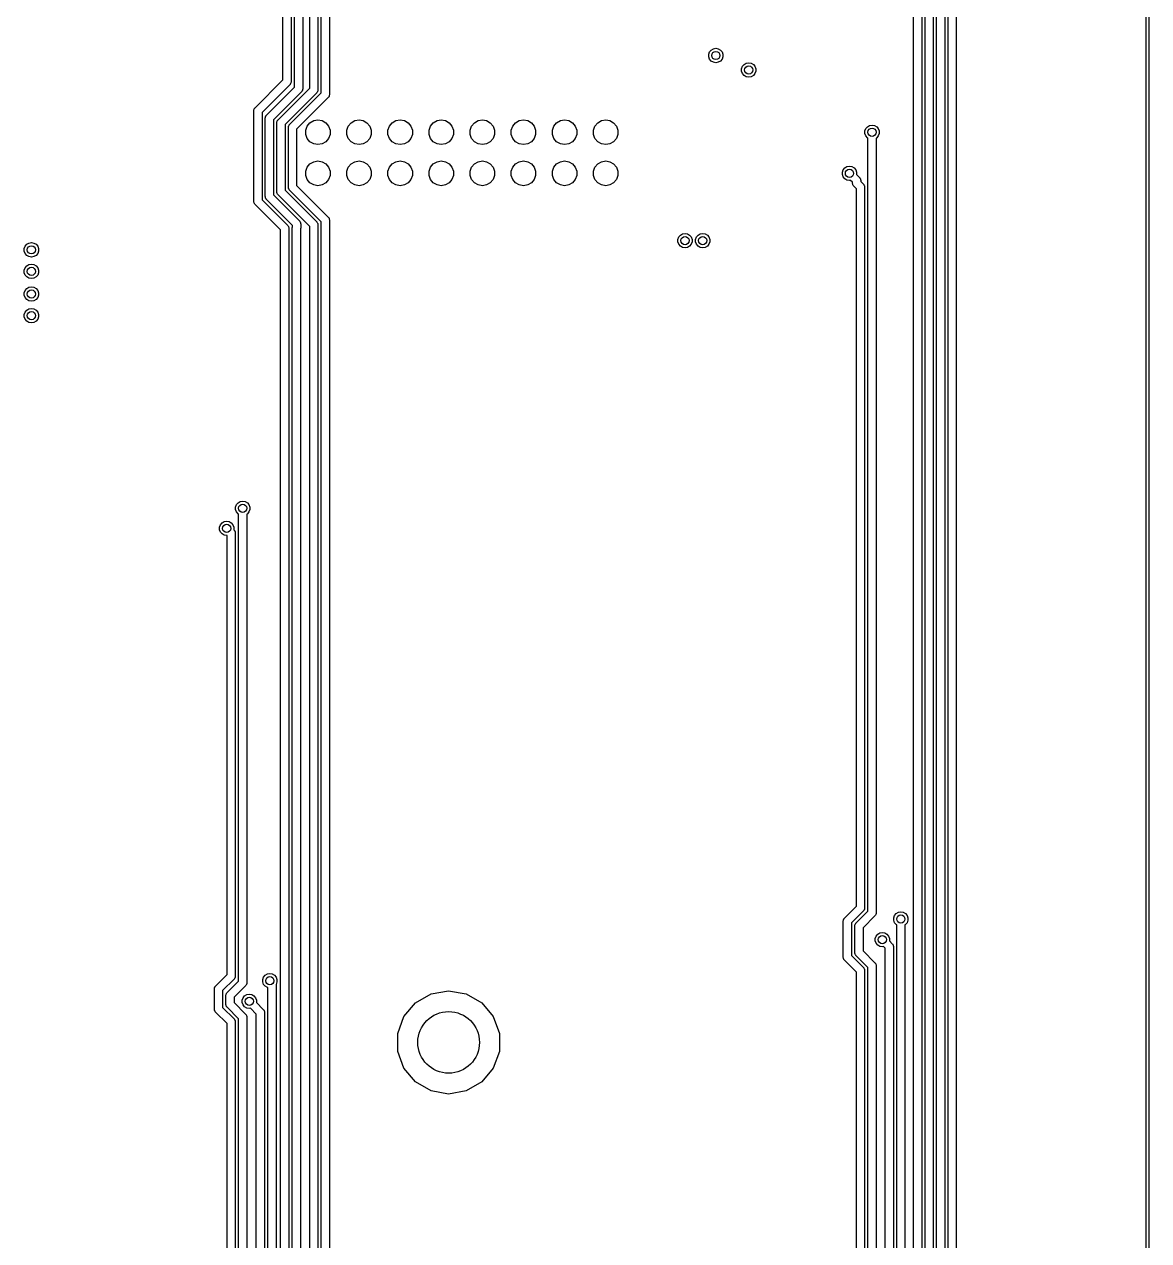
# Model space of a CAD drawing. Extents: x 25 to 346, y -457 to -16.
# Drawn here: x 276 to 345.5, y -164.6 to -89.5 of the extents above; entities that cross this region are included whole.
import ezdxf

# ---------------------------------------------------------------- set-up
doc = ezdxf.new("R2010")
doc.units = 0
doc.header["$MEASUREMENT"] = 0
doc.layers.add('BLACK', color=7, linetype='CONTINUOUS')

msp = doc.modelspace()

# ---------------------------------------------------------------- linework, layer by layer
at = {"layer": 'Black'}
for p, q in [((345.515, -16.51), (345.515, -456.565)), ((345.365, -456.49), (345.365, -16.585)), ((331.699, -326.555), (331.699, -20.9983)), ((332.207, -20.9983), (332.207, -326.45)), ((330.987, -294.386), (330.987, -24.0066)), ((331.495, -23.9014), (331.495, -294.386)), ((292.735, -93.3872), (292.735, -46.0808)), ((293.243, -46.0808), (293.243, -93.4924)), ((292.024, -92.935), (292.024, -50.7782)), ((292.532, -50.673), (292.532, -93.0402)), ((332.41, -289.052), (332.41, -55.626)), ((332.918, -55.626), (332.918, -289.052)), ((333.121, -322.897), (333.121, -56.388)), ((333.629, -56.4932), (333.629, -322.792)), ((293.675, -93.4532), (293.675, -59.055)), ((294.183, -59.055), (294.183, -93.5584)), ((294.386, -93.7478), (294.386, -59.055)), ((294.894, -59.1602), (294.894, -93.853)), ((318.331, -91.3625), (318.384, -91.2169)), ((318.331, -91.5175), (318.331, -91.3625)), ((318.384, -91.6631), (318.331, -91.5175)), ((318.384, -91.2169), (318.483, -91.0982)), ((318.483, -91.7818), (318.384, -91.6631)), ((318.483, -91.0982), (318.617, -91.0207)), ((318.617, -91.0207), (318.77, -90.9938)), ((318.77, -90.9938), (318.923, -91.0207)), ((318.923, -91.0207), (319.057, -91.0982)), ((319.057, -91.0982), (319.156, -91.2169)), ((319.156, -91.6631), (319.057, -91.7818)), ((319.156, -91.2169), (319.209, -91.3625)), ((319.209, -91.5175), (319.156, -91.6631)), ((319.209, -91.3625), (319.209, -91.5175)), ((318.617, -91.8593), (318.483, -91.7818)), ((318.77, -91.8862), (318.617, -91.8593)), ((318.923, -91.8593), (318.77, -91.8862)), ((319.057, -91.7818), (318.923, -91.8593)), ((320.363, -92.2515), (320.416, -92.1059)), ((320.363, -92.4065), (320.363, -92.2515)), ((320.416, -92.5521), (320.363, -92.4065)), ((320.416, -92.1059), (320.515, -91.9872)), ((320.515, -91.9872), (320.649, -91.9097)), ((320.649, -91.9097), (320.802, -91.8828)), ((320.802, -91.8828), (320.955, -91.9097)), ((320.955, -91.9097), (321.089, -91.9872)), ((321.089, -91.9872), (321.188, -92.1059)), ((321.188, -92.1059), (321.241, -92.2515)), ((321.241, -92.4065), (321.188, -92.5521)), ((321.241, -92.2515), (321.241, -92.4065)), ((290.295, -94.664), (292.024, -92.935)), ((292.508, -93.1476), (292.489, -93.1747)), ((292.511, -93.1368), (292.508, -93.1476)), ((292.516, -93.1271), (292.511, -93.1368)), ((292.522, -93.0944), (292.516, -93.1271)), ((292.531, -93.0623), (292.522, -93.0944)), ((292.532, -93.0402), (292.53, -93.0512)), ((292.53, -93.0512), (292.531, -93.0623)), ((320.515, -92.6708), (320.416, -92.5521)), ((320.649, -92.7483), (320.515, -92.6708)), ((320.802, -92.7752), (320.649, -92.7483)), ((320.955, -92.7483), (320.802, -92.7752)), ((321.089, -92.6708), (320.955, -92.7483)), ((321.188, -92.5521), (321.089, -92.6708)), ((292.457, -93.2198), (290.728, -94.9488)), ((291.006, -95.1162), (292.735, -93.3872)), ((293.169, -93.672), (291.44, -95.401)), ((291.717, -95.4108), (293.675, -93.4532)), ((294.108, -93.738), (292.151, -95.6956)), ((292.428, -95.7054), (294.386, -93.7478)), ((292.464, -93.2107), (292.457, -93.2198)), ((292.472, -93.2035), (292.464, -93.2107)), ((292.489, -93.1747), (292.472, -93.2035)), ((293.175, -93.6628), (293.169, -93.672)), ((293.184, -93.6557), (293.175, -93.6628)), ((293.2, -93.6269), (293.184, -93.6557)), ((293.219, -93.5997), (293.2, -93.6269)), ((293.222, -93.5889), (293.219, -93.5997)), ((293.228, -93.5793), (293.222, -93.5889)), ((293.233, -93.5466), (293.228, -93.5793)), ((293.242, -93.5145), (293.233, -93.5466)), ((293.243, -93.4924), (293.241, -93.5034)), ((293.241, -93.5034), (293.242, -93.5145)), ((294.115, -93.7289), (294.108, -93.738)), ((294.123, -93.7217), (294.115, -93.7289)), ((294.14, -93.6929), (294.123, -93.7217)), ((294.159, -93.6658), (294.14, -93.6929)), ((294.162, -93.655), (294.159, -93.6658)), ((294.167, -93.6453), (294.162, -93.655)), ((294.173, -93.6126), (294.167, -93.6453)), ((294.182, -93.5805), (294.173, -93.6126)), ((294.183, -93.5584), (294.181, -93.5694)), ((294.181, -93.5694), (294.182, -93.5805)), ((294.884, -93.9072), (294.879, -93.9399)), ((294.893, -93.8751), (294.884, -93.9072)), ((294.894, -93.853), (294.892, -93.864)), ((294.892, -93.864), (294.893, -93.8751)), ((290.288, -94.6732), (290.295, -94.664)), ((294.82, -94.0326), (292.862, -95.9902)), ((294.826, -94.0235), (294.82, -94.0326)), ((294.835, -94.0163), (294.826, -94.0235)), ((294.851, -93.9875), (294.835, -94.0163)), ((294.87, -93.9603), (294.851, -93.9875)), ((294.873, -93.9496), (294.87, -93.9603)), ((294.879, -93.9399), (294.873, -93.9496)), ((290.22, -94.8436), (290.222, -94.8326)), ((290.22, -100.452), (290.22, -94.8436)), ((290.221, -94.8215), (290.23, -94.7894)), ((290.222, -94.8326), (290.221, -94.8215)), ((290.23, -94.7894), (290.236, -94.7568)), ((290.236, -94.7568), (290.241, -94.7471)), ((290.241, -94.7471), (290.244, -94.7363)), ((290.244, -94.7363), (290.263, -94.7091)), ((290.263, -94.7091), (290.28, -94.6804)), ((290.28, -94.6804), (290.288, -94.6732)), ((290.728, -94.9488), (290.728, -100.347)), ((290.932, -95.2958), (290.934, -95.2848)), ((290.932, -100.157), (290.932, -95.2958)), ((290.933, -95.2737), (290.941, -95.2416)), ((290.934, -95.2848), (290.933, -95.2737)), ((290.941, -95.2416), (290.947, -95.2089)), ((290.947, -95.2089), (290.952, -95.1993)), ((290.952, -95.1993), (290.955, -95.1885)), ((290.955, -95.1885), (290.974, -95.1613)), ((290.974, -95.1613), (290.991, -95.1325)), ((290.991, -95.1325), (291, -95.1254)), ((291, -95.1254), (291.006, -95.1162)), ((291.44, -95.401), (291.44, -100.052)), ((291.702, -95.4271), (291.711, -95.42)), ((291.711, -95.42), (291.717, -95.4108)), ((293.921, -95.4583), (294.183, -95.4122)), ((294.183, -95.4122), (294.444, -95.4583)), ((296.461, -95.4583), (296.723, -95.4122)), ((296.723, -95.4122), (296.984, -95.4583)), ((299.001, -95.4583), (299.263, -95.4122)), ((299.263, -95.4122), (299.524, -95.4583)), ((301.541, -95.4583), (301.803, -95.4122)), ((301.803, -95.4122), (302.064, -95.4583)), ((304.081, -95.4583), (304.343, -95.4122)), ((304.343, -95.4122), (304.604, -95.4583)), ((306.621, -95.4583), (306.883, -95.4122)), ((306.883, -95.4122), (307.144, -95.4583)), ((309.161, -95.4583), (309.423, -95.4122)), ((309.423, -95.4122), (309.684, -95.4583)), ((311.701, -95.4583), (311.963, -95.4122)), ((311.963, -95.4122), (312.224, -95.4583)), ((291.643, -95.5904), (291.645, -95.5794)), ((291.643, -99.8626), (291.643, -95.5904)), ((291.644, -95.5683), (291.652, -95.5362)), ((291.645, -95.5794), (291.644, -95.5683)), ((291.652, -95.5362), (291.658, -95.5035)), ((291.658, -95.5035), (291.664, -95.4939)), ((291.664, -95.4939), (291.667, -95.4831)), ((291.667, -95.4831), (291.686, -95.4559)), ((291.686, -95.4559), (291.702, -95.4271)), ((292.151, -95.6956), (292.151, -99.7574)), ((292.354, -95.885), (292.356, -95.874)), ((292.354, -99.568), (292.354, -95.885)), ((292.355, -95.8629), (292.364, -95.8308)), ((292.356, -95.874), (292.355, -95.8629)), ((292.364, -95.8308), (292.369, -95.7981)), ((292.369, -95.7981), (292.375, -95.7884)), ((292.375, -95.7884), (292.378, -95.7777)), ((292.378, -95.7777), (292.397, -95.7505)), ((292.397, -95.7505), (292.413, -95.7217)), ((292.413, -95.7217), (292.422, -95.7145)), ((292.422, -95.7145), (292.428, -95.7054)), ((292.862, -95.9902), (292.862, -99.4628)), ((293.43, -96.0443), (293.52, -95.7946)), ((293.43, -96.3099), (293.43, -96.0443)), ((293.52, -95.7946), (293.691, -95.5911)), ((293.691, -95.5911), (293.921, -95.4583)), ((294.444, -95.4583), (294.674, -95.5911)), ((294.674, -95.5911), (294.845, -95.7946)), ((294.845, -95.7946), (294.936, -96.0443)), ((294.936, -96.0443), (294.936, -96.3099)), ((295.97, -96.0443), (296.06, -95.7946)), ((295.97, -96.3099), (295.97, -96.0443)), ((296.06, -95.7946), (296.231, -95.5911)), ((296.231, -95.5911), (296.461, -95.4583)), ((296.984, -95.4583), (297.214, -95.5911)), ((297.214, -95.5911), (297.385, -95.7946)), ((297.385, -95.7946), (297.476, -96.0443)), ((297.476, -96.0443), (297.476, -96.3099)), ((298.51, -96.0443), (298.6, -95.7946)), ((298.51, -96.3099), (298.51, -96.0443)), ((298.6, -95.7946), (298.771, -95.5911)), ((298.771, -95.5911), (299.001, -95.4583)), ((299.524, -95.4583), (299.754, -95.5911)), ((299.754, -95.5911), (299.925, -95.7946)), ((299.925, -95.7946), (300.016, -96.0443)), ((300.016, -96.0443), (300.016, -96.3099)), ((301.05, -96.0443), (301.14, -95.7946)), ((301.05, -96.3099), (301.05, -96.0443)), ((301.14, -95.7946), (301.311, -95.5911)), ((301.311, -95.5911), (301.541, -95.4583)), ((302.064, -95.4583), (302.294, -95.5911)), ((302.294, -95.5911), (302.465, -95.7946)), ((302.465, -95.7946), (302.556, -96.0443)), ((302.556, -96.0443), (302.556, -96.3099)), ((303.59, -96.0443), (303.68, -95.7946)), ((303.59, -96.3099), (303.59, -96.0443)), ((303.68, -95.7946), (303.851, -95.5911)), ((303.851, -95.5911), (304.081, -95.4583)), ((304.604, -95.4583), (304.834, -95.5911)), ((304.834, -95.5911), (305.005, -95.7946)), ((305.005, -95.7946), (305.096, -96.0443)), ((305.096, -96.0443), (305.096, -96.3099)), ((306.13, -96.0443), (306.22, -95.7946)), ((306.13, -96.3099), (306.13, -96.0443)), ((306.22, -95.7946), (306.391, -95.5911)), ((306.391, -95.5911), (306.621, -95.4583)), ((307.144, -95.4583), (307.374, -95.5911)), ((307.374, -95.5911), (307.545, -95.7946)), ((307.545, -95.7946), (307.636, -96.0443)), ((307.636, -96.0443), (307.636, -96.3099)), ((308.67, -96.0443), (308.76, -95.7946)), ((308.67, -96.3099), (308.67, -96.0443)), ((308.76, -95.7946), (308.931, -95.5911)), ((308.931, -95.5911), (309.161, -95.4583)), ((309.684, -95.4583), (309.914, -95.5911)), ((309.914, -95.5911), (310.085, -95.7946)), ((310.085, -95.7946), (310.176, -96.0443)), ((310.176, -96.0443), (310.176, -96.3099)), ((311.21, -96.0443), (311.3, -95.7946)), ((311.21, -96.3099), (311.21, -96.0443)), ((311.3, -95.7946), (311.471, -95.5911)), ((311.471, -95.5911), (311.701, -95.4583)), ((312.224, -95.4583), (312.454, -95.5911)), ((312.454, -95.5911), (312.625, -95.7946)), ((312.625, -95.7946), (312.716, -96.0443)), ((312.716, -96.0443), (312.716, -96.3099)), ((327.983, -96.0996), (328.036, -95.954)), ((327.983, -96.2546), (327.983, -96.0996)), ((328.036, -95.954), (328.135, -95.8353)), ((328.135, -95.8353), (328.269, -95.7578)), ((328.269, -95.7578), (328.422, -95.7309)), ((328.422, -95.7309), (328.575, -95.7578)), ((328.575, -95.7578), (328.709, -95.8353)), ((328.709, -95.8353), (328.808, -95.954)), ((328.808, -95.954), (328.861, -96.0996)), ((328.861, -96.0996), (328.861, -96.2546)), ((293.52, -96.5596), (293.43, -96.3099)), ((293.691, -96.7631), (293.52, -96.5596)), ((293.921, -96.8959), (293.691, -96.7631)), ((294.183, -96.942), (293.921, -96.8959)), ((294.444, -96.8959), (294.183, -96.942)), ((294.674, -96.7631), (294.444, -96.8959)), ((294.845, -96.5596), (294.674, -96.7631)), ((294.936, -96.3099), (294.845, -96.5596)), ((296.06, -96.5596), (295.97, -96.3099)), ((296.231, -96.7631), (296.06, -96.5596)), ((296.461, -96.8959), (296.231, -96.7631)), ((296.723, -96.942), (296.461, -96.8959)), ((296.984, -96.8959), (296.723, -96.942)), ((297.214, -96.7631), (296.984, -96.8959)), ((297.385, -96.5596), (297.214, -96.7631)), ((297.476, -96.3099), (297.385, -96.5596)), ((298.6, -96.5596), (298.51, -96.3099)), ((298.771, -96.7631), (298.6, -96.5596)), ((299.001, -96.8959), (298.771, -96.7631)), ((299.263, -96.942), (299.001, -96.8959)), ((299.524, -96.8959), (299.263, -96.942)), ((299.754, -96.7631), (299.524, -96.8959)), ((299.925, -96.5596), (299.754, -96.7631)), ((300.016, -96.3099), (299.925, -96.5596)), ((301.14, -96.5596), (301.05, -96.3099)), ((301.311, -96.7631), (301.14, -96.5596)), ((301.541, -96.8959), (301.311, -96.7631)), ((301.803, -96.942), (301.541, -96.8959)), ((302.064, -96.8959), (301.803, -96.942)), ((302.294, -96.7631), (302.064, -96.8959)), ((302.465, -96.5596), (302.294, -96.7631)), ((302.556, -96.3099), (302.465, -96.5596)), ((303.68, -96.5596), (303.59, -96.3099)), ((303.851, -96.7631), (303.68, -96.5596)), ((304.081, -96.8959), (303.851, -96.7631)), ((304.343, -96.942), (304.081, -96.8959)), ((304.604, -96.8959), (304.343, -96.942)), ((304.834, -96.7631), (304.604, -96.8959)), ((305.005, -96.5596), (304.834, -96.7631)), ((305.096, -96.3099), (305.005, -96.5596)), ((306.22, -96.5596), (306.13, -96.3099)), ((306.391, -96.7631), (306.22, -96.5596)), ((306.621, -96.8959), (306.391, -96.7631)), ((306.883, -96.942), (306.621, -96.8959)), ((307.144, -96.8959), (306.883, -96.942)), ((307.374, -96.7631), (307.144, -96.8959)), ((307.545, -96.5596), (307.374, -96.7631)), ((307.636, -96.3099), (307.545, -96.5596)), ((308.76, -96.5596), (308.67, -96.3099)), ((308.931, -96.7631), (308.76, -96.5596)), ((309.161, -96.8959), (308.931, -96.7631)), ((309.423, -96.942), (309.161, -96.8959)), ((309.684, -96.8959), (309.423, -96.942)), ((309.914, -96.7631), (309.684, -96.8959)), ((310.085, -96.5596), (309.914, -96.7631)), ((310.176, -96.3099), (310.085, -96.5596)), ((311.3, -96.5596), (311.21, -96.3099)), ((311.471, -96.7631), (311.3, -96.5596)), ((311.701, -96.8959), (311.471, -96.7631)), ((311.963, -96.942), (311.701, -96.8959)), ((312.224, -96.8959), (311.963, -96.942)), ((312.454, -96.7631), (312.224, -96.8959)), ((312.625, -96.5596), (312.454, -96.7631)), ((312.716, -96.3099), (312.625, -96.5596)), ((328.036, -96.4002), (327.983, -96.2546)), ((328.135, -96.5189), (328.036, -96.4002)), ((328.168, -96.5379), (328.135, -96.5189)), ((328.168, -144.294), (328.168, -96.5379)), ((328.709, -96.5189), (328.676, -96.5379)), ((328.676, -96.5379), (328.676, -144.399)), ((328.808, -96.4002), (328.709, -96.5189)), ((328.861, -96.2546), (328.808, -96.4002)), ((293.43, -98.5843), (293.52, -98.3346)), ((293.52, -98.3346), (293.691, -98.1311)), ((293.691, -98.1311), (293.921, -97.9983)), ((293.921, -97.9983), (294.183, -97.9522)), ((294.183, -97.9522), (294.444, -97.9983)), ((294.444, -97.9983), (294.674, -98.1311)), ((294.674, -98.1311), (294.845, -98.3346)), ((294.845, -98.3346), (294.936, -98.5843)), ((295.97, -98.5843), (296.06, -98.3346)), ((296.06, -98.3346), (296.231, -98.1311)), ((296.231, -98.1311), (296.461, -97.9983)), ((296.461, -97.9983), (296.723, -97.9522)), ((296.723, -97.9522), (296.984, -97.9983)), ((296.984, -97.9983), (297.214, -98.1311)), ((297.214, -98.1311), (297.385, -98.3346)), ((297.385, -98.3346), (297.476, -98.5843)), ((298.51, -98.5843), (298.6, -98.3346)), ((298.6, -98.3346), (298.771, -98.1311)), ((298.771, -98.1311), (299.001, -97.9983)), ((299.001, -97.9983), (299.263, -97.9522)), ((299.263, -97.9522), (299.524, -97.9983)), ((299.524, -97.9983), (299.754, -98.1311)), ((299.754, -98.1311), (299.925, -98.3346)), ((299.925, -98.3346), (300.016, -98.5843)), ((301.05, -98.5843), (301.14, -98.3346)), ((301.14, -98.3346), (301.311, -98.1311)), ((301.311, -98.1311), (301.541, -97.9983)), ((301.541, -97.9983), (301.803, -97.9522)), ((301.803, -97.9522), (302.064, -97.9983)), ((302.064, -97.9983), (302.294, -98.1311)), ((302.294, -98.1311), (302.465, -98.3346)), ((302.465, -98.3346), (302.556, -98.5843)), ((303.59, -98.5843), (303.68, -98.3346)), ((303.68, -98.3346), (303.851, -98.1311)), ((303.851, -98.1311), (304.081, -97.9983)), ((304.081, -97.9983), (304.343, -97.9522)), ((304.343, -97.9522), (304.604, -97.9983)), ((304.604, -97.9983), (304.834, -98.1311)), ((304.834, -98.1311), (305.005, -98.3346)), ((305.005, -98.3346), (305.096, -98.5843)), ((306.13, -98.5843), (306.22, -98.3346)), ((306.22, -98.3346), (306.391, -98.1311)), ((306.391, -98.1311), (306.621, -97.9983)), ((306.621, -97.9983), (306.883, -97.9522)), ((306.883, -97.9522), (307.144, -97.9983)), ((307.144, -97.9983), (307.374, -98.1311)), ((307.374, -98.1311), (307.545, -98.3346)), ((307.545, -98.3346), (307.636, -98.5843)), ((308.67, -98.5843), (308.76, -98.3346)), ((308.76, -98.3346), (308.931, -98.1311)), ((308.931, -98.1311), (309.161, -97.9983)), ((309.161, -97.9983), (309.423, -97.9522)), ((309.423, -97.9522), (309.684, -97.9983)), ((309.684, -97.9983), (309.914, -98.1311)), ((309.914, -98.1311), (310.085, -98.3346)), ((310.085, -98.3346), (310.176, -98.5843)), ((311.21, -98.5843), (311.3, -98.3346)), ((311.3, -98.3346), (311.471, -98.1311)), ((311.471, -98.1311), (311.701, -97.9983)), ((311.701, -97.9983), (311.963, -97.9522)), ((311.963, -97.9522), (312.224, -97.9983)), ((312.224, -97.9983), (312.454, -98.1311)), ((312.454, -98.1311), (312.625, -98.3346)), ((312.625, -98.3346), (312.716, -98.5843)), ((326.639, -98.494), (326.738, -98.3753)), ((326.738, -98.3753), (326.872, -98.2978)), ((326.872, -98.2978), (327.025, -98.2709)), ((327.025, -98.2709), (327.178, -98.2978)), ((327.178, -98.2978), (327.312, -98.3753)), ((327.312, -98.3753), (327.411, -98.494)), ((293.43, -98.8499), (293.43, -98.5843)), ((293.52, -99.0996), (293.43, -98.8499)), ((293.691, -99.3031), (293.52, -99.0996)), ((294.845, -99.0996), (294.674, -99.3031)), ((294.936, -98.8499), (294.845, -99.0996)), ((294.936, -98.5843), (294.936, -98.8499)), ((295.97, -98.8499), (295.97, -98.5843)), ((296.06, -99.0996), (295.97, -98.8499)), ((296.231, -99.3031), (296.06, -99.0996)), ((297.385, -99.0996), (297.214, -99.3031)), ((297.476, -98.8499), (297.385, -99.0996)), ((297.476, -98.5843), (297.476, -98.8499)), ((298.51, -98.8499), (298.51, -98.5843)), ((298.6, -99.0996), (298.51, -98.8499)), ((298.771, -99.3031), (298.6, -99.0996)), ((299.925, -99.0996), (299.754, -99.3031)), ((300.016, -98.8499), (299.925, -99.0996)), ((300.016, -98.5843), (300.016, -98.8499)), ((301.05, -98.8499), (301.05, -98.5843)), ((301.14, -99.0996), (301.05, -98.8499)), ((301.311, -99.3031), (301.14, -99.0996)), ((302.465, -99.0996), (302.294, -99.3031)), ((302.556, -98.8499), (302.465, -99.0996)), ((302.556, -98.5843), (302.556, -98.8499)), ((303.59, -98.8499), (303.59, -98.5843)), ((303.68, -99.0996), (303.59, -98.8499)), ((303.851, -99.3031), (303.68, -99.0996)), ((305.005, -99.0996), (304.834, -99.3031)), ((305.096, -98.8499), (305.005, -99.0996)), ((305.096, -98.5843), (305.096, -98.8499)), ((306.13, -98.8499), (306.13, -98.5843)), ((306.22, -99.0996), (306.13, -98.8499)), ((306.391, -99.3031), (306.22, -99.0996)), ((307.545, -99.0996), (307.374, -99.3031)), ((307.636, -98.8499), (307.545, -99.0996)), ((307.636, -98.5843), (307.636, -98.8499)), ((308.67, -98.8499), (308.67, -98.5843)), ((308.76, -99.0996), (308.67, -98.8499)), ((308.931, -99.3031), (308.76, -99.0996)), ((310.085, -99.0996), (309.914, -99.3031)), ((310.176, -98.8499), (310.085, -99.0996)), ((310.176, -98.5843), (310.176, -98.8499)), ((311.21, -98.8499), (311.21, -98.5843)), ((311.3, -99.0996), (311.21, -98.8499)), ((311.471, -99.3031), (311.3, -99.0996)), ((312.625, -99.0996), (312.454, -99.3031)), ((312.716, -98.8499), (312.625, -99.0996)), ((312.716, -98.5843), (312.716, -98.8499)), ((326.586, -98.6396), (326.639, -98.494)), ((326.586, -98.7946), (326.586, -98.6396)), ((326.639, -98.9402), (326.586, -98.7946)), ((326.738, -99.0589), (326.639, -98.9402)), ((326.872, -99.1364), (326.738, -99.0589)), ((327.025, -99.1633), (326.872, -99.1364)), ((327.099, -99.1503), (327.025, -99.1633)), ((327.215, -99.2668), (327.099, -99.1503)), ((327.411, -98.494), (327.464, -98.6396)), ((327.464, -98.6396), (327.464, -98.7946)), ((327.464, -98.7946), (327.464, -98.7966)), ((327.464, -98.7966), (327.649, -98.982)), ((327.649, -98.982), (327.656, -98.9911)), ((327.656, -98.9911), (327.664, -98.9983)), ((327.664, -98.9983), (327.681, -99.0271)), ((327.681, -99.0271), (327.7, -99.0543)), ((327.7, -99.0543), (327.703, -99.065)), ((327.703, -99.065), (327.708, -99.0747)), ((327.708, -99.0747), (327.714, -99.1074)), ((327.714, -99.1074), (327.723, -99.1395)), ((327.723, -99.1395), (327.722, -99.1506)), ((327.722, -99.1506), (327.723, -99.1616)), ((327.723, -99.1616), (327.723, -99.2215)), ((291.645, -99.8736), (291.643, -99.8626)), ((291.644, -99.8847), (291.645, -99.8736)), ((291.652, -99.9168), (291.644, -99.8847)), ((291.658, -99.9495), (291.652, -99.9168)), ((292.151, -99.7574), (294.108, -101.715)), ((292.356, -99.579), (292.354, -99.568)), ((292.355, -99.5901), (292.356, -99.579)), ((292.364, -99.6222), (292.355, -99.5901)), ((292.369, -99.6549), (292.364, -99.6222)), ((292.375, -99.6646), (292.369, -99.6549)), ((292.378, -99.6753), (292.375, -99.6646)), ((292.397, -99.7025), (292.378, -99.6753)), ((292.413, -99.7313), (292.397, -99.7025)), ((292.422, -99.7385), (292.413, -99.7313)), ((292.428, -99.7476), (292.422, -99.7385)), ((294.386, -101.705), (292.428, -99.7476)), ((292.862, -99.4628), (294.82, -101.42)), ((293.921, -99.4359), (293.691, -99.3031)), ((294.183, -99.482), (293.921, -99.4359)), ((294.444, -99.4359), (294.183, -99.482)), ((294.674, -99.3031), (294.444, -99.4359)), ((296.461, -99.4359), (296.231, -99.3031)), ((296.723, -99.482), (296.461, -99.4359)), ((296.984, -99.4359), (296.723, -99.482)), ((297.214, -99.3031), (296.984, -99.4359)), ((299.001, -99.4359), (298.771, -99.3031)), ((299.263, -99.482), (299.001, -99.4359)), ((299.524, -99.4359), (299.263, -99.482)), ((299.754, -99.3031), (299.524, -99.4359)), ((301.541, -99.4359), (301.311, -99.3031)), ((301.803, -99.482), (301.541, -99.4359)), ((302.064, -99.4359), (301.803, -99.482)), ((302.294, -99.3031), (302.064, -99.4359)), ((304.081, -99.4359), (303.851, -99.3031)), ((304.343, -99.482), (304.081, -99.4359)), ((304.604, -99.4359), (304.343, -99.482)), ((304.834, -99.3031), (304.604, -99.4359)), ((306.621, -99.4359), (306.391, -99.3031)), ((306.883, -99.482), (306.621, -99.4359)), ((307.144, -99.4359), (306.883, -99.482)), ((307.374, -99.3031), (307.144, -99.4359)), ((309.161, -99.4359), (308.931, -99.3031)), ((309.423, -99.482), (309.161, -99.4359)), ((309.684, -99.4359), (309.423, -99.482)), ((309.914, -99.3031), (309.684, -99.4359)), ((311.701, -99.4359), (311.471, -99.3031)), ((311.963, -99.482), (311.701, -99.4359)), ((312.224, -99.4359), (311.963, -99.482)), ((312.454, -99.3031), (312.224, -99.4359)), ((327.215, -99.3267), (327.215, -99.2668)), ((327.217, -99.3377), (327.215, -99.3267)), ((327.216, -99.3488), (327.217, -99.3377)), ((327.225, -99.3809), (327.216, -99.3488)), ((327.231, -99.4136), (327.225, -99.3809)), ((327.236, -99.4233), (327.231, -99.4136)), ((327.239, -99.4341), (327.236, -99.4233)), ((327.258, -99.4612), (327.239, -99.4341)), ((327.275, -99.49), (327.258, -99.4612)), ((327.283, -99.4972), (327.275, -99.49)), ((327.29, -99.5063), (327.283, -99.4972)), ((327.457, -99.6732), (327.29, -99.5063)), ((327.457, -143.989), (327.457, -99.6732)), ((327.723, -99.2215), (327.89, -99.3884)), ((327.89, -99.3884), (327.897, -99.3975)), ((327.897, -99.3975), (327.905, -99.4047)), ((327.905, -99.4047), (327.922, -99.4335)), ((327.922, -99.4335), (327.941, -99.4607)), ((327.941, -99.4607), (327.944, -99.4714)), ((327.944, -99.4714), (327.949, -99.4811)), ((327.949, -99.4811), (327.955, -99.5138)), ((327.955, -99.5138), (327.964, -99.5459)), ((327.964, -99.5459), (327.963, -99.557)), ((327.963, -99.557), (327.965, -99.568)), ((327.965, -99.568), (327.965, -144.094)), ((290.222, -100.463), (290.22, -100.452)), ((290.221, -100.474), (290.222, -100.463)), ((290.23, -100.506), (290.221, -100.474)), ((290.236, -100.539), (290.23, -100.506)), ((290.241, -100.548), (290.236, -100.539)), ((290.244, -100.559), (290.241, -100.548)), ((290.263, -100.586), (290.244, -100.559)), ((290.28, -100.615), (290.263, -100.586)), ((290.288, -100.622), (290.28, -100.615)), ((290.295, -100.631), (290.288, -100.622)), ((291.879, -102.216), (290.295, -100.631)), ((290.728, -100.347), (292.313, -101.931)), ((290.934, -100.168), (290.932, -100.157)), ((290.933, -100.179), (290.934, -100.168)), ((290.941, -100.211), (290.933, -100.179)), ((290.947, -100.244), (290.941, -100.211)), ((290.952, -100.254), (290.947, -100.244)), ((290.955, -100.265), (290.952, -100.254)), ((290.974, -100.292), (290.955, -100.265)), ((290.991, -100.32), (290.974, -100.292)), ((291, -100.328), (290.991, -100.32)), ((291.006, -100.337), (291, -100.328)), ((292.608, -101.939), (291.006, -100.337)), ((291.44, -100.052), (293.042, -101.654)), ((291.664, -99.9591), (291.658, -99.9495)), ((291.667, -99.9699), (291.664, -99.9591)), ((291.686, -99.9971), (291.667, -99.9699)), ((291.702, -100.026), (291.686, -99.9971)), ((291.711, -100.033), (291.702, -100.026)), ((291.717, -100.042), (291.711, -100.033)), ((293.675, -102), (291.717, -100.042)), ((294.82, -101.42), (294.826, -101.43)), ((294.826, -101.43), (294.835, -101.437)), ((292.313, -101.931), (292.319, -101.94)), ((292.319, -101.94), (292.328, -101.947)), ((292.328, -101.947), (292.344, -101.976)), ((292.344, -101.976), (292.363, -102.003)), ((292.363, -102.003), (292.366, -102.014)), ((292.366, -102.014), (292.372, -102.024)), ((292.372, -102.024), (292.377, -102.056)), ((292.377, -102.056), (292.386, -102.088)), ((292.386, -102.088), (292.385, -102.099)), ((292.385, -102.099), (292.387, -102.11)), ((292.387, -102.11), (292.387, -168.76)), ((292.59, -102.126), (292.592, -102.115)), ((292.59, -168.95), (292.59, -102.126)), ((292.591, -102.104), (292.6, -102.072)), ((292.592, -102.115), (292.591, -102.104)), ((292.6, -102.072), (292.606, -102.039)), ((292.606, -102.039), (292.608, -102.035)), ((292.608, -102.035), (292.608, -101.939)), ((293.042, -101.654), (293.048, -101.663)), ((293.048, -101.663), (293.057, -101.67)), ((293.057, -101.67), (293.073, -101.699)), ((293.073, -101.699), (293.092, -101.726)), ((293.092, -101.726), (293.095, -101.737)), ((293.095, -101.737), (293.101, -101.747)), ((293.101, -101.747), (293.106, -101.779)), ((293.106, -102.162), (293.101, -102.195)), ((293.106, -101.779), (293.115, -101.811)), ((293.115, -102.13), (293.106, -102.162)), ((293.115, -101.811), (293.114, -101.823)), ((293.114, -101.823), (293.116, -101.834)), ((293.116, -102.108), (293.114, -102.119)), ((293.114, -102.119), (293.115, -102.13)), ((293.116, -101.834), (293.116, -102.108)), ((293.675, -169.055), (293.675, -102)), ((294.108, -101.715), (294.115, -101.724)), ((294.115, -101.724), (294.123, -101.731)), ((294.123, -101.731), (294.14, -101.76)), ((294.14, -101.76), (294.159, -101.787)), ((294.159, -101.787), (294.162, -101.798)), ((294.162, -101.798), (294.167, -101.808)), ((294.167, -101.808), (294.173, -101.84)), ((294.173, -101.84), (294.182, -101.872)), ((294.182, -101.872), (294.181, -101.884)), ((294.181, -101.884), (294.183, -101.895)), ((294.183, -101.895), (294.183, -169.16)), ((294.386, -169.35), (294.386, -101.705)), ((294.835, -101.437), (294.851, -101.465)), ((294.851, -101.465), (294.87, -101.493)), ((294.87, -101.493), (294.873, -101.503)), ((294.873, -101.503), (294.879, -101.513)), ((294.879, -101.513), (294.884, -101.546)), ((294.884, -101.546), (294.893, -101.578)), ((294.893, -101.578), (294.892, -101.589)), ((294.892, -101.589), (294.894, -101.6)), ((294.894, -101.6), (294.894, -169.455)), ((291.879, -168.655), (291.879, -102.216)), ((293.101, -102.195), (293.098, -102.199)), ((293.098, -102.199), (293.098, -169.055)), ((316.426, -102.793), (316.479, -102.647)), ((316.426, -102.947), (316.426, -102.793)), ((316.479, -102.647), (316.578, -102.528)), ((316.578, -102.528), (316.712, -102.451)), ((316.712, -102.451), (316.865, -102.424)), ((316.865, -102.424), (317.018, -102.451)), ((317.018, -102.451), (317.152, -102.528)), ((317.152, -102.528), (317.251, -102.647)), ((317.251, -102.647), (317.304, -102.793)), ((317.304, -102.793), (317.304, -102.947)), ((317.518, -102.793), (317.571, -102.647)), ((317.518, -102.947), (317.518, -102.793)), ((317.571, -102.647), (317.67, -102.528)), ((317.67, -102.528), (317.805, -102.451)), ((317.805, -102.451), (317.957, -102.424)), ((317.957, -102.424), (318.11, -102.451)), ((318.11, -102.451), (318.244, -102.528)), ((318.244, -102.528), (318.344, -102.647)), ((318.344, -102.647), (318.397, -102.793)), ((318.397, -102.793), (318.397, -102.947)), ((276.04, -103.364), (276.093, -103.218)), ((276.04, -103.519), (276.04, -103.364)), ((276.093, -103.665), (276.04, -103.519)), ((276.093, -103.218), (276.192, -103.1)), ((276.192, -103.783), (276.093, -103.665)), ((276.192, -103.1), (276.326, -103.022)), ((276.326, -103.022), (276.479, -102.995)), ((276.479, -102.995), (276.632, -103.022)), ((276.632, -103.022), (276.766, -103.1)), ((276.766, -103.1), (276.865, -103.218)), ((276.865, -103.665), (276.766, -103.783)), ((276.865, -103.218), (276.918, -103.364)), ((276.918, -103.519), (276.865, -103.665)), ((276.918, -103.364), (276.918, -103.519)), ((316.479, -103.093), (316.426, -102.947)), ((316.578, -103.212), (316.479, -103.093)), ((316.712, -103.289), (316.578, -103.212)), ((316.865, -103.316), (316.712, -103.289)), ((317.018, -103.289), (316.865, -103.316)), ((317.152, -103.212), (317.018, -103.289)), ((317.251, -103.093), (317.152, -103.212)), ((317.304, -102.947), (317.251, -103.093)), ((317.571, -103.093), (317.518, -102.947)), ((317.67, -103.212), (317.571, -103.093)), ((317.805, -103.289), (317.67, -103.212)), ((317.957, -103.316), (317.805, -103.289)), ((318.11, -103.289), (317.957, -103.316)), ((318.244, -103.212), (318.11, -103.289)), ((318.344, -103.093), (318.244, -103.212)), ((318.397, -102.947), (318.344, -103.093)), ((276.093, -104.552), (276.192, -104.433)), ((276.326, -103.861), (276.192, -103.783)), ((276.192, -104.433), (276.326, -104.356)), ((276.479, -103.888), (276.326, -103.861)), ((276.326, -104.356), (276.479, -104.329)), ((276.632, -103.861), (276.479, -103.888)), ((276.479, -104.329), (276.632, -104.356)), ((276.766, -103.783), (276.632, -103.861)), ((276.632, -104.356), (276.766, -104.433)), ((276.766, -104.433), (276.865, -104.552)), ((276.04, -104.698), (276.093, -104.552)), ((276.04, -104.852), (276.04, -104.698)), ((276.093, -104.998), (276.04, -104.852)), ((276.192, -105.117), (276.093, -104.998)), ((276.326, -105.194), (276.192, -105.117)), ((276.766, -105.117), (276.632, -105.194)), ((276.865, -104.998), (276.766, -105.117)), ((276.865, -104.552), (276.918, -104.698)), ((276.918, -104.852), (276.865, -104.998)), ((276.918, -104.698), (276.918, -104.852)), ((276.093, -105.949), (276.192, -105.83)), ((276.192, -105.83), (276.326, -105.753)), ((276.479, -105.221), (276.326, -105.194)), ((276.326, -105.753), (276.479, -105.726)), ((276.632, -105.194), (276.479, -105.221)), ((276.479, -105.726), (276.632, -105.753)), ((276.632, -105.753), (276.766, -105.83)), ((276.766, -105.83), (276.865, -105.949)), ((276.04, -106.095), (276.093, -105.949)), ((276.04, -106.249), (276.04, -106.095)), ((276.093, -106.395), (276.04, -106.249)), ((276.192, -106.514), (276.093, -106.395)), ((276.326, -106.591), (276.192, -106.514)), ((276.479, -106.618), (276.326, -106.591)), ((276.632, -106.591), (276.479, -106.618)), ((276.766, -106.514), (276.632, -106.591)), ((276.865, -106.395), (276.766, -106.514)), ((276.865, -105.949), (276.918, -106.095)), ((276.918, -106.249), (276.865, -106.395)), ((276.918, -106.095), (276.918, -106.249)), ((276.04, -107.428), (276.093, -107.282)), ((276.04, -107.583), (276.04, -107.428)), ((276.093, -107.282), (276.192, -107.164)), ((276.192, -107.164), (276.326, -107.086)), ((276.326, -107.086), (276.479, -107.059)), ((276.479, -107.059), (276.632, -107.086)), ((276.632, -107.086), (276.766, -107.164)), ((276.766, -107.164), (276.865, -107.282)), ((276.865, -107.282), (276.918, -107.428)), ((276.918, -107.428), (276.918, -107.583)), ((276.093, -107.729), (276.04, -107.583)), ((276.192, -107.847), (276.093, -107.729)), ((276.326, -107.925), (276.192, -107.847)), ((276.479, -107.952), (276.326, -107.925)), ((276.632, -107.925), (276.479, -107.952)), ((276.766, -107.847), (276.632, -107.925)), ((276.865, -107.729), (276.766, -107.847)), ((276.918, -107.583), (276.865, -107.729)), ((289.095, -119.328), (289.148, -119.182)), ((289.095, -119.483), (289.095, -119.328)), ((289.148, -119.182), (289.248, -119.064)), ((289.248, -119.064), (289.382, -118.986)), ((289.382, -118.986), (289.535, -118.959)), ((289.535, -118.959), (289.687, -118.986)), ((289.687, -118.986), (289.821, -119.064)), ((289.821, -119.064), (289.921, -119.182)), ((289.921, -119.182), (289.974, -119.328)), ((289.974, -119.328), (289.974, -119.483)), ((288.391, -120.231), (288.544, -120.204)), ((288.544, -120.204), (288.697, -120.231)), ((289.148, -119.628), (289.095, -119.483)), ((289.248, -119.747), (289.148, -119.628)), ((289.281, -119.766), (289.248, -119.747)), ((289.281, -148.612), (289.281, -119.766)), ((289.821, -119.747), (289.789, -119.766)), ((289.789, -119.766), (289.789, -148.717)), ((289.921, -119.628), (289.821, -119.747)), ((289.974, -119.483), (289.921, -119.628)), ((288.105, -120.573), (288.158, -120.427)), ((288.105, -120.727), (288.105, -120.573)), ((288.158, -120.873), (288.105, -120.727)), ((288.158, -120.427), (288.257, -120.308)), ((288.257, -120.992), (288.158, -120.873)), ((288.257, -120.308), (288.391, -120.231)), ((288.697, -120.231), (288.831, -120.308)), ((288.831, -120.308), (288.93, -120.427)), ((288.93, -120.427), (288.983, -120.573)), ((288.983, -120.573), (288.983, -120.727)), ((288.983, -120.727), (288.983, -120.729)), ((288.983, -120.729), (289.003, -120.75)), ((289.003, -120.75), (289.009, -120.759)), ((289.009, -120.759), (289.018, -120.766)), ((289.018, -120.766), (289.035, -120.795)), ((289.035, -120.795), (289.054, -120.822)), ((289.054, -120.822), (289.056, -120.833)), ((289.056, -120.833), (289.062, -120.843)), ((289.062, -120.843), (289.068, -120.875)), ((289.068, -120.875), (289.076, -120.907)), ((289.076, -120.907), (289.075, -120.918)), ((289.075, -120.918), (289.077, -120.929)), ((289.077, -120.929), (289.077, -148.311)), ((288.391, -121.069), (288.257, -120.992)), ((288.544, -121.096), (288.391, -121.069)), ((288.569, -121.092), (288.544, -121.096)), ((288.569, -148.205), (288.569, -121.092)), ((326.718, -144.727), (327.457, -143.989)), ((327.905, -144.257), (327.897, -144.265)), ((327.922, -144.229), (327.905, -144.257)), ((327.941, -144.202), (327.922, -144.229)), ((327.944, -144.191), (327.941, -144.202)), ((327.949, -144.181), (327.944, -144.191)), ((327.955, -144.148), (327.949, -144.181)), ((327.964, -144.116), (327.955, -144.148)), ((327.965, -144.094), (327.963, -144.105)), ((327.963, -144.105), (327.964, -144.116)), ((326.644, -144.907), (326.646, -144.896)), ((326.644, -147.142), (326.644, -144.907)), ((326.645, -144.885), (326.654, -144.853)), ((326.646, -144.896), (326.645, -144.885)), ((326.654, -144.853), (326.659, -144.82)), ((326.659, -144.82), (326.665, -144.81)), ((326.665, -144.81), (326.668, -144.8)), ((326.668, -144.8), (326.687, -144.772)), ((326.687, -144.772), (326.703, -144.744)), ((326.703, -144.744), (326.712, -144.737)), ((326.712, -144.737), (326.718, -144.727)), ((327.89, -144.274), (327.152, -145.012)), ((327.43, -145.032), (328.168, -144.294)), ((328.602, -144.579), (327.863, -145.317)), ((327.897, -144.265), (327.89, -144.274)), ((328.608, -144.569), (328.602, -144.579)), ((328.617, -144.562), (328.608, -144.569)), ((328.633, -144.534), (328.617, -144.562)), ((328.652, -144.506), (328.633, -144.534)), ((328.655, -144.496), (328.652, -144.506)), ((328.661, -144.486), (328.655, -144.496)), ((328.666, -144.453), (328.661, -144.486)), ((328.675, -144.421), (328.666, -144.453)), ((328.676, -144.399), (328.674, -144.41)), ((328.674, -144.41), (328.675, -144.421)), ((329.761, -144.703), (329.814, -144.557)), ((329.761, -144.857), (329.761, -144.703)), ((329.814, -145.003), (329.761, -144.857)), ((329.814, -144.557), (329.913, -144.438)), ((329.913, -145.122), (329.814, -145.003)), ((329.913, -144.438), (330.047, -144.361)), ((330.047, -144.361), (330.2, -144.334)), ((330.2, -144.334), (330.353, -144.361)), ((330.353, -144.361), (330.487, -144.438)), ((330.487, -144.438), (330.586, -144.557)), ((330.586, -145.003), (330.487, -145.122)), ((330.586, -144.557), (330.639, -144.703)), ((330.639, -144.857), (330.586, -145.003)), ((330.639, -144.703), (330.639, -144.857)), ((327.152, -145.012), (327.152, -147.037)), ((327.355, -145.212), (327.357, -145.201)), ((327.355, -146.848), (327.355, -145.212)), ((327.356, -145.19), (327.365, -145.158)), ((327.357, -145.201), (327.356, -145.19)), ((327.365, -145.158), (327.371, -145.125)), ((327.371, -145.125), (327.376, -145.115)), ((327.376, -145.115), (327.379, -145.104)), ((327.379, -145.104), (327.398, -145.077)), ((327.398, -145.077), (327.415, -145.049)), ((327.415, -145.049), (327.423, -145.041)), ((327.423, -145.041), (327.43, -145.032)), ((327.863, -145.317), (327.863, -146.742)), ((328.671, -145.827), (328.77, -145.708)), ((328.77, -145.708), (328.904, -145.631)), ((328.904, -145.631), (329.057, -145.604)), ((329.057, -145.604), (329.21, -145.631)), ((329.21, -145.631), (329.344, -145.708)), ((329.344, -145.708), (329.443, -145.827)), ((329.946, -145.141), (329.913, -145.122)), ((329.946, -329.882), (329.946, -145.141)), ((330.487, -145.122), (330.454, -145.141)), ((330.454, -145.141), (330.454, -329.777)), ((328.618, -145.973), (328.671, -145.827)), ((328.618, -146.127), (328.618, -145.973)), ((328.671, -146.273), (328.618, -146.127)), ((328.77, -146.392), (328.671, -146.273)), ((328.904, -146.469), (328.77, -146.392)), ((329.057, -146.496), (328.904, -146.469)), ((329.131, -146.483), (329.057, -146.496)), ((329.235, -146.587), (329.131, -146.483)), ((329.443, -145.827), (329.496, -145.973)), ((329.496, -145.973), (329.496, -146.127)), ((329.496, -146.127), (329.496, -146.129)), ((329.496, -146.129), (329.668, -146.302)), ((329.668, -146.302), (329.675, -146.311)), ((329.675, -146.311), (329.683, -146.319)), ((329.683, -146.319), (329.7, -146.347)), ((329.7, -146.347), (329.719, -146.374)), ((329.719, -146.374), (329.722, -146.385)), ((329.722, -146.385), (329.727, -146.395)), ((329.727, -146.395), (329.733, -146.428)), ((329.733, -146.428), (329.742, -146.46)), ((329.742, -146.46), (329.741, -146.471)), ((329.741, -146.471), (329.743, -146.482)), ((329.743, -146.482), (329.743, -331.606)), ((326.646, -147.153), (326.644, -147.142)), ((326.645, -147.164), (326.646, -147.153)), ((326.654, -147.196), (326.645, -147.164)), ((326.659, -147.229), (326.654, -147.196)), ((326.665, -147.239), (326.659, -147.229)), ((326.668, -147.25), (326.665, -147.239)), ((326.687, -147.277), (326.668, -147.25)), ((327.152, -147.037), (327.89, -147.775)), ((327.357, -146.859), (327.355, -146.848)), ((327.356, -146.87), (327.357, -146.859)), ((327.365, -146.902), (327.356, -146.87)), ((327.371, -146.934), (327.365, -146.902)), ((327.376, -146.944), (327.371, -146.934)), ((327.379, -146.955), (327.376, -146.944)), ((327.398, -146.982), (327.379, -146.955)), ((327.415, -147.011), (327.398, -146.982)), ((327.423, -147.018), (327.415, -147.011)), ((327.43, -147.027), (327.423, -147.018)), ((328.168, -147.766), (327.43, -147.027)), ((327.863, -146.742), (328.602, -147.481)), ((329.235, -331.711), (329.235, -146.587)), ((326.703, -147.305), (326.687, -147.277)), ((326.712, -147.313), (326.703, -147.305)), ((326.718, -147.322), (326.712, -147.313)), ((327.457, -148.06), (326.718, -147.322)), ((327.89, -147.775), (327.897, -147.785)), ((327.897, -147.785), (327.905, -147.792)), ((327.905, -147.792), (327.922, -147.82)), ((327.922, -147.82), (327.941, -147.848)), ((327.941, -147.848), (327.944, -147.858)), ((327.944, -147.858), (327.949, -147.868)), ((327.949, -147.868), (327.955, -147.901)), ((327.955, -147.901), (327.964, -147.933)), ((327.964, -147.933), (327.963, -147.944)), ((327.963, -147.944), (327.965, -147.955)), ((327.965, -147.955), (327.965, -301.117)), ((328.168, -333.184), (328.168, -147.766)), ((328.602, -147.481), (328.608, -147.49)), ((328.608, -147.49), (328.617, -147.497)), ((328.617, -147.497), (328.633, -147.526)), ((328.633, -147.526), (328.652, -147.553)), ((328.652, -147.553), (328.655, -147.564)), ((328.655, -147.564), (328.661, -147.574)), ((328.661, -147.574), (328.666, -147.606)), ((328.666, -147.606), (328.675, -147.638)), ((328.675, -147.638), (328.674, -147.649)), ((328.674, -147.649), (328.676, -147.66)), ((328.676, -147.66), (328.676, -333.079)), ((287.856, -148.918), (288.569, -148.205)), ((289.003, -148.49), (288.29, -149.203)), ((288.568, -149.325), (289.281, -148.612)), ((289.009, -148.481), (289.003, -148.49)), ((289.018, -148.474), (289.009, -148.481)), ((289.035, -148.445), (289.018, -148.474)), ((289.054, -148.418), (289.035, -148.445)), ((289.056, -148.407), (289.054, -148.418)), ((289.062, -148.397), (289.056, -148.407)), ((289.068, -148.365), (289.062, -148.397)), ((289.076, -148.333), (289.068, -148.365)), ((289.077, -148.311), (289.075, -148.322)), ((289.075, -148.322), (289.076, -148.333)), ((289.788, -148.739), (289.779, -148.771)), ((289.789, -148.717), (289.787, -148.728)), ((289.787, -148.728), (289.788, -148.739)), ((290.772, -148.513), (290.825, -148.367)), ((290.772, -148.667), (290.772, -148.513)), ((290.825, -148.813), (290.772, -148.667)), ((290.825, -148.367), (290.924, -148.248)), ((290.924, -148.248), (291.058, -148.171)), ((291.058, -148.171), (291.211, -148.144)), ((291.211, -148.144), (291.364, -148.171)), ((291.364, -148.171), (291.498, -148.248)), ((291.498, -148.248), (291.597, -148.367)), ((291.597, -148.367), (291.65, -148.513)), ((291.65, -148.667), (291.597, -148.813)), ((291.65, -148.513), (291.65, -148.667)), ((327.457, -301.117), (327.457, -148.06)), ((287.782, -149.098), (287.784, -149.087)), ((287.782, -150.343), (287.782, -149.098)), ((287.783, -149.076), (287.792, -149.044)), ((287.784, -149.087), (287.783, -149.076)), ((287.792, -149.044), (287.797, -149.011)), ((287.797, -149.011), (287.803, -149.001)), ((287.803, -149.001), (287.806, -148.991)), ((287.806, -148.991), (287.825, -148.963)), ((287.825, -148.963), (287.841, -148.935)), ((287.841, -148.935), (287.85, -148.928)), ((287.85, -148.928), (287.856, -148.918)), ((288.29, -149.203), (288.29, -150.237)), ((288.493, -149.504), (288.495, -149.493)), ((288.493, -150.048), (288.493, -149.504)), ((288.494, -149.482), (288.503, -149.45)), ((288.495, -149.493), (288.494, -149.482)), ((288.503, -149.45), (288.509, -149.418)), ((288.509, -149.418), (288.514, -149.408)), ((288.514, -149.408), (288.517, -149.397)), ((288.517, -149.397), (288.536, -149.37)), ((288.536, -149.37), (288.553, -149.341)), ((288.553, -149.341), (288.561, -149.334)), ((288.561, -149.334), (288.568, -149.325)), ((289.714, -148.897), (289.001, -149.61)), ((289.555, -149.637), (289.654, -149.518)), ((289.654, -149.518), (289.788, -149.441)), ((289.721, -148.887), (289.714, -148.897)), ((289.729, -148.88), (289.721, -148.887)), ((289.746, -148.852), (289.729, -148.88)), ((289.765, -148.824), (289.746, -148.852)), ((289.768, -148.814), (289.765, -148.824)), ((289.773, -148.804), (289.768, -148.814)), ((289.779, -148.771), (289.773, -148.804)), ((289.788, -149.441), (289.941, -149.414)), ((289.941, -149.414), (290.094, -149.441)), ((290.094, -149.441), (290.228, -149.518)), ((290.228, -149.518), (290.327, -149.637)), ((290.924, -148.932), (290.825, -148.813)), ((291.058, -149.009), (290.924, -148.932)), ((291.084, -149.014), (291.058, -149.009)), ((291.084, -168.424), (291.084, -149.014)), ((291.597, -148.813), (291.592, -148.82)), ((291.592, -148.82), (291.592, -168.439)), ((300.211, -149.959), (301.17, -149.405)), ((301.17, -149.405), (302.26, -149.213)), ((302.26, -149.213), (303.35, -149.405)), ((303.35, -149.405), (304.309, -149.959)), ((288.29, -150.237), (289.003, -150.95)), ((288.495, -150.059), (288.493, -150.048)), ((288.494, -150.07), (288.495, -150.059)), ((288.503, -150.102), (288.494, -150.07)), ((288.509, -150.135), (288.503, -150.102)), ((288.514, -150.145), (288.509, -150.135)), ((288.517, -150.155), (288.514, -150.145)), ((288.536, -150.183), (288.517, -150.155)), ((288.553, -150.211), (288.536, -150.183)), ((288.561, -150.218), (288.553, -150.211)), ((288.568, -150.228), (288.561, -150.218)), ((289.281, -150.941), (288.568, -150.228)), ((289.001, -149.61), (289.001, -149.943)), ((289.001, -149.943), (289.714, -150.656)), ((289.502, -149.783), (289.555, -149.637)), ((289.502, -149.937), (289.502, -149.783)), ((289.555, -150.083), (289.502, -149.937)), ((289.654, -150.202), (289.555, -150.083)), ((289.788, -150.279), (289.654, -150.202)), ((290.327, -149.637), (290.38, -149.783)), ((290.38, -149.783), (290.38, -149.937)), ((290.38, -149.937), (290.38, -149.939)), ((290.38, -149.939), (290.806, -150.366)), ((299.5, -150.806), (300.211, -149.959)), ((304.309, -149.959), (305.02, -150.806)), ((287.784, -150.354), (287.782, -150.343)), ((287.783, -150.365), (287.784, -150.354)), ((287.792, -150.397), (287.783, -150.365)), ((287.797, -150.429), (287.792, -150.397)), ((287.803, -150.439), (287.797, -150.429)), ((287.806, -150.45), (287.803, -150.439)), ((287.825, -150.477), (287.806, -150.45)), ((287.841, -150.506), (287.825, -150.477)), ((287.85, -150.513), (287.841, -150.506)), ((287.856, -150.522), (287.85, -150.513)), ((288.569, -151.235), (287.856, -150.522)), ((289.003, -150.95), (289.009, -150.96)), ((289.009, -150.96), (289.018, -150.967)), ((289.018, -150.967), (289.035, -150.995)), ((289.035, -150.995), (289.054, -151.023)), ((289.281, -168.216), (289.281, -150.941)), ((289.714, -150.656), (289.721, -150.665)), ((289.721, -150.665), (289.729, -150.672)), ((289.729, -150.672), (289.746, -150.701)), ((289.746, -150.701), (289.765, -150.728)), ((289.765, -150.728), (289.768, -150.739)), ((289.768, -150.739), (289.773, -150.749)), ((289.773, -150.749), (289.779, -150.781)), ((289.779, -150.781), (289.788, -150.813)), ((289.788, -150.813), (289.787, -150.824)), ((289.787, -150.824), (289.789, -150.835)), ((289.941, -150.306), (289.788, -150.279)), ((289.789, -150.835), (289.789, -168.321)), ((290.015, -150.293), (289.941, -150.306)), ((290.373, -150.651), (290.015, -150.293)), ((290.373, -168.129), (290.373, -150.651)), ((290.806, -150.366), (290.813, -150.375)), ((290.813, -150.375), (290.821, -150.383)), ((290.821, -150.383), (290.838, -150.411)), ((290.838, -150.411), (290.857, -150.438)), ((290.857, -150.438), (290.86, -150.449)), ((290.86, -150.449), (290.865, -150.459)), ((290.865, -150.459), (290.871, -150.492)), ((290.871, -150.492), (290.88, -150.524)), ((290.88, -150.524), (290.879, -150.535)), ((290.879, -150.535), (290.881, -150.546)), ((290.881, -150.546), (290.881, -168.234)), ((299.121, -151.847), (299.5, -150.806)), ((305.02, -150.806), (305.399, -151.847)), ((288.569, -167.921), (288.569, -151.235)), ((289.054, -151.023), (289.056, -151.033)), ((289.056, -151.033), (289.062, -151.043)), ((289.062, -151.043), (289.068, -151.076)), ((289.068, -151.076), (289.076, -151.108)), ((289.076, -151.108), (289.075, -151.119)), ((289.075, -151.119), (289.077, -151.13)), ((289.077, -151.13), (289.077, -168.026)), ((299.121, -152.953), (299.121, -151.847)), ((305.399, -151.847), (305.399, -152.953)), ((299.5, -153.994), (299.121, -152.953)), ((305.399, -152.953), (305.02, -153.994)), ((300.211, -154.841), (299.5, -153.994)), ((305.02, -153.994), (304.309, -154.841)), ((301.17, -155.395), (300.211, -154.841)), ((302.26, -155.587), (301.17, -155.395)), ((303.35, -155.395), (302.26, -155.587)), ((304.309, -154.841), (303.35, -155.395))]:
    msp.add_line(p, q, dxfattribs=at)
for centre, radius in [((318.77, -91.44), 0.254), ((320.802, -92.329), 0.254), ((328.422, -96.1771), 0.254), ((327.025, -98.7171), 0.254), ((316.865, -102.87), 0.254), ((317.957, -102.87), 0.254), ((276.479, -103.441), 0.254), ((276.479, -104.775), 0.254), ((276.479, -106.172), 0.254), ((276.479, -107.505), 0.254), ((289.535, -119.405), 0.254), ((288.544, -120.65), 0.254), ((330.2, -144.78), 0.254), ((329.057, -146.05), 0.254), ((291.211, -148.59), 0.254), ((289.941, -149.86), 0.254), ((302.26, -152.4), 1.905)]:
    msp.add_circle(centre, radius, dxfattribs=at)

doc.saveas('drawing.dxf')
